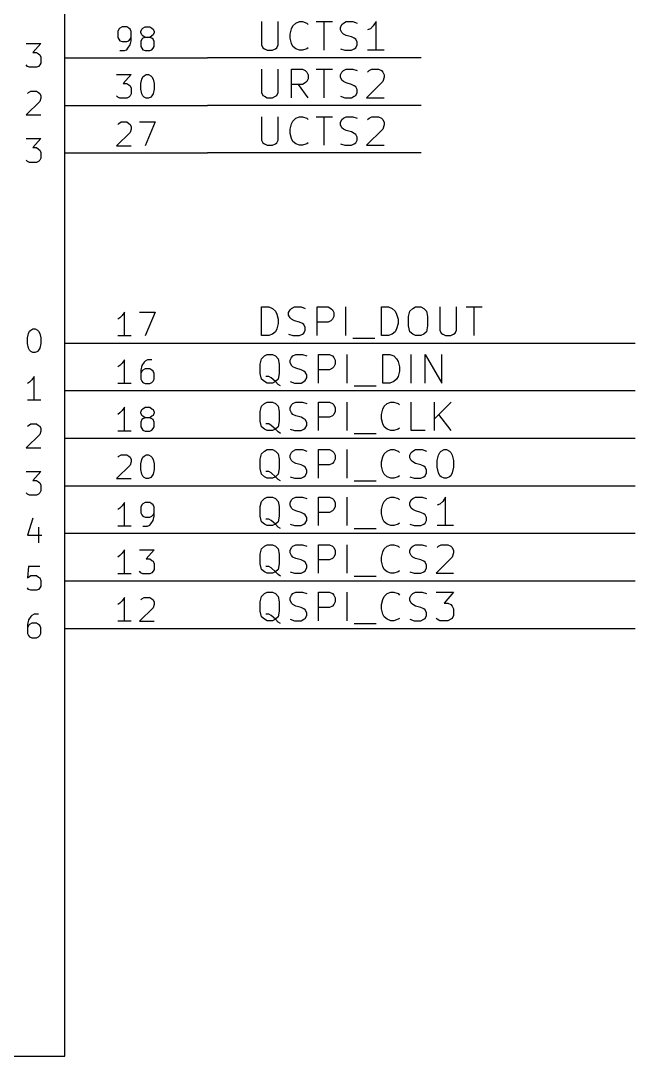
# Model space of a CAD drawing. Extents: x 4000 to 161350, y 4000 to 113000.
# Drawn here: x 97575 to 110500, y 45000 to 66780 of the extents above; entities that cross this region are included whole.
import ezdxf

# ---------------------------------------------------------------- set-up
doc = ezdxf.new("R2010")
doc.units = 0
for name, color, linetype in [('BLACK', 1, 'CONTINUOUS'), ('CYAN', 4, 'CONTINUOUS'), ('GREEN', 3, 'CONTINUOUS'), ('RED', 5, 'CONTINUOUS')]:
    doc.layers.add(name, color=color, linetype=linetype)

msp = doc.modelspace()

# ---------------------------------------------------------------- linework, layer by layer
at = {"layer": 'BLACK'}
for p, q in [((102640, 66760), (102640, 66270)), ((102990, 66270), (102990, 66760)), ((103270, 66610), (103300, 66670)), ((103300, 66670), (103360, 66730)), ((103360, 66730), (103440, 66760)), ((103440, 66760), (103500, 66760)), ((103500, 66760), (103590, 66730)), ((103590, 66730), (103620, 66700)), ((103790, 66760), (104130, 66760)), ((103960, 66160), (103960, 66760)), ((104300, 66640), (104330, 66700)), ((104330, 66700), (104360, 66730)), ((104360, 66730), (104420, 66760)), ((104420, 66760), (104560, 66760)), ((104560, 66760), (104650, 66730)), ((104990, 66670), (104930, 66610)), ((105050, 66760), (104990, 66670)), ((105050, 66160), (105050, 66760)), ((103240, 66500), (103270, 66610)), ((103240, 66410), (103240, 66500)), ((104300, 66590), (104300, 66640)), ((104330, 66530), (104300, 66590)), ((104360, 66500), (104330, 66530)), ((104420, 66470), (104360, 66500)), ((104530, 66440), (104420, 66470)), ((104590, 66410), (104530, 66440)), ((104930, 66610), (104870, 66590)), ((102640, 66270), (102670, 66210)), ((102960, 66210), (102990, 66270)), ((103270, 66300), (103240, 66410)), ((103300, 66240), (103270, 66300)), ((103360, 66190), (103300, 66240)), ((104620, 66390), (104590, 66410)), ((104650, 66330), (104620, 66390)), ((104620, 66210), (104650, 66270)), ((104650, 66270), (104650, 66330)), ((102670, 66210), (102700, 66190)), ((102700, 66190), (102760, 66160)), ((102760, 66160), (102870, 66160)), ((102870, 66160), (102930, 66190)), ((102930, 66190), (102960, 66210)), ((103440, 66160), (103360, 66190)), ((103500, 66160), (103440, 66160)), ((103590, 66190), (103500, 66160)), ((103620, 66210), (103590, 66190)), ((104300, 66190), (104390, 66160)), ((104390, 66160), (104530, 66160)), ((104530, 66160), (104590, 66190)), ((104590, 66190), (104620, 66210)), ((105220, 66160), (104870, 66160)), ((102640, 65760), (102640, 65270)), ((102990, 65270), (102990, 65760)), ((103270, 65160), (103270, 65760)), ((103270, 65760), (103500, 65760)), ((103500, 65760), (103560, 65730)), ((103560, 65730), (103590, 65700)), ((103590, 65700), (103620, 65640)), ((103620, 65560), (103590, 65500)), ((103620, 65640), (103620, 65560)), ((103790, 65760), (104130, 65760)), ((103960, 65160), (103960, 65760)), ((104300, 65640), (104330, 65700)), ((104300, 65590), (104300, 65640)), ((104330, 65530), (104300, 65590)), ((104330, 65700), (104360, 65730)), ((104360, 65730), (104420, 65760)), ((104420, 65760), (104560, 65760)), ((104560, 65760), (104650, 65730)), ((104870, 65700), (104900, 65730)), ((104900, 65730), (104960, 65760)), ((104960, 65760), (105100, 65760)), ((105100, 65760), (105160, 65730)), ((105160, 65730), (105190, 65700)), ((105190, 65700), (105220, 65640)), ((105220, 65590), (105190, 65500)), ((105220, 65640), (105220, 65590)), ((103500, 65440), (103270, 65440)), ((103620, 65160), (103420, 65440)), ((103560, 65470), (103500, 65440)), ((103590, 65500), (103560, 65470)), ((104360, 65500), (104330, 65530)), ((104420, 65470), (104360, 65500)), ((104530, 65440), (104420, 65470)), ((104590, 65410), (104530, 65440)), ((104620, 65390), (104590, 65410)), ((104650, 65330), (104620, 65390)), ((105190, 65500), (104850, 65160)), ((102640, 65270), (102670, 65210)), ((102670, 65210), (102700, 65190)), ((102700, 65190), (102760, 65160)), ((102760, 65160), (102870, 65160)), ((102870, 65160), (102930, 65190)), ((102930, 65190), (102960, 65210)), ((102960, 65210), (102990, 65270)), ((104300, 65190), (104390, 65160)), ((104390, 65160), (104530, 65160)), ((104530, 65160), (104590, 65190)), ((104590, 65190), (104620, 65210)), ((104620, 65210), (104650, 65270)), ((104650, 65270), (104650, 65330)), ((104850, 65160), (105220, 65160)), ((102640, 64760), (102640, 64270)), ((102990, 64270), (102990, 64760)), ((103300, 64670), (103360, 64730)), ((103360, 64730), (103440, 64760)), ((103440, 64760), (103500, 64760)), ((103500, 64760), (103590, 64730)), ((103590, 64730), (103620, 64700)), ((103790, 64760), (104130, 64760)), ((103960, 64160), (103960, 64760)), ((104300, 64640), (104330, 64700)), ((104330, 64700), (104360, 64730)), ((104360, 64730), (104420, 64760)), ((104420, 64760), (104560, 64760)), ((104560, 64760), (104650, 64730)), ((104870, 64700), (104900, 64730)), ((104900, 64730), (104960, 64760)), ((104960, 64760), (105100, 64760)), ((105100, 64760), (105160, 64730)), ((105160, 64730), (105190, 64700)), ((105190, 64700), (105220, 64640)), ((103240, 64500), (103270, 64610)), ((103240, 64410), (103240, 64500)), ((103270, 64610), (103300, 64670)), ((104300, 64590), (104300, 64640)), ((104330, 64530), (104300, 64590)), ((104360, 64500), (104330, 64530)), ((104420, 64470), (104360, 64500)), ((104530, 64440), (104420, 64470)), ((105190, 64500), (104850, 64160)), ((105220, 64590), (105190, 64500)), ((105220, 64640), (105220, 64590)), ((102640, 64270), (102670, 64210)), ((102960, 64210), (102990, 64270)), ((103270, 64300), (103240, 64410)), ((103300, 64240), (103270, 64300)), ((104590, 64410), (104530, 64440)), ((104620, 64390), (104590, 64410)), ((104650, 64330), (104620, 64390)), ((104620, 64210), (104650, 64270)), ((104650, 64270), (104650, 64330)), ((102670, 64210), (102700, 64190)), ((102700, 64190), (102760, 64160)), ((102760, 64160), (102870, 64160)), ((102870, 64160), (102930, 64190)), ((102930, 64190), (102960, 64210)), ((103360, 64190), (103300, 64240)), ((103440, 64160), (103360, 64190)), ((103500, 64160), (103440, 64160)), ((103590, 64190), (103500, 64160)), ((103620, 64210), (103590, 64190)), ((104300, 64190), (104390, 64160)), ((104390, 64160), (104530, 64160)), ((104530, 64160), (104590, 64190)), ((104590, 64190), (104620, 64210)), ((104850, 64160), (105220, 64160)), ((102640, 60160), (102640, 60760)), ((102640, 60760), (102790, 60760)), ((102790, 60760), (102870, 60730)), ((102870, 60730), (102930, 60670)), ((102930, 60670), (102960, 60610)), ((102960, 60610), (102990, 60500)), ((103210, 60640), (103240, 60700)), ((103210, 60590), (103210, 60640)), ((103240, 60530), (103210, 60590)), ((103240, 60700), (103270, 60730)), ((103270, 60730), (103330, 60760)), ((103330, 60760), (103470, 60760)), ((103470, 60760), (103560, 60730)), ((103810, 60160), (103810, 60760)), ((103810, 60760), (104040, 60760)), ((104040, 60760), (104100, 60730)), ((104100, 60730), (104130, 60700)), ((104130, 60700), (104160, 60640)), ((104160, 60560), (104130, 60500)), ((104160, 60640), (104160, 60560)), ((104410, 60160), (104410, 60760)), ((105160, 60160), (105160, 60760)), ((105160, 60760), (105310, 60760)), ((105310, 60760), (105390, 60730)), ((105390, 60730), (105450, 60670)), ((105450, 60670), (105480, 60610)), ((105480, 60610), (105510, 60500)), ((105730, 60560), (105760, 60670)), ((105730, 60360), (105730, 60560)), ((105760, 60670), (105820, 60730)), ((105820, 60730), (105880, 60760)), ((105880, 60760), (105990, 60760)), ((105990, 60760), (106050, 60730)), ((106050, 60730), (106110, 60670)), ((106110, 60670), (106130, 60560)), ((106130, 60560), (106130, 60360)), ((106390, 60760), (106390, 60270)), ((106740, 60270), (106740, 60760)), ((106940, 60760), (107280, 60760)), ((107110, 60160), (107110, 60760)), ((102990, 60410), (102960, 60300)), ((102990, 60500), (102990, 60410)), ((103270, 60500), (103240, 60530)), ((103330, 60470), (103270, 60500)), ((103440, 60440), (103330, 60470)), ((103500, 60410), (103440, 60440)), ((103530, 60390), (103500, 60410)), ((103560, 60330), (103530, 60390)), ((104040, 60440), (103810, 60440)), ((104100, 60470), (104040, 60440)), ((104130, 60500), (104100, 60470)), ((105510, 60410), (105480, 60300)), ((105510, 60500), (105510, 60410)), ((105760, 60240), (105730, 60360)), ((106130, 60360), (106110, 60240)), ((102790, 60160), (102640, 60160)), ((102870, 60190), (102790, 60160)), ((102930, 60240), (102870, 60190)), ((102960, 60300), (102930, 60240)), ((103210, 60190), (103300, 60160)), ((103300, 60160), (103440, 60160)), ((103440, 60160), (103500, 60190)), ((103500, 60190), (103530, 60210)), ((103530, 60210), (103560, 60270)), ((103560, 60270), (103560, 60330)), ((105310, 60160), (105160, 60160)), ((105390, 60190), (105310, 60160)), ((105450, 60240), (105390, 60190)), ((105480, 60300), (105450, 60240)), ((105820, 60190), (105760, 60240)), ((105880, 60160), (105820, 60190)), ((105990, 60160), (105880, 60160)), ((106050, 60190), (105990, 60160)), ((106110, 60240), (106050, 60190)), ((106390, 60270), (106420, 60210)), ((106420, 60210), (106450, 60190)), ((106450, 60190), (106510, 60160)), ((106510, 60160), (106620, 60160)), ((106620, 60160), (106680, 60190)), ((106680, 60190), (106710, 60210)), ((106710, 60210), (106740, 60270)), ((104560, 60100), (105020, 60100)), ((102640, 59670), (102700, 59730)), ((102700, 59730), (102760, 59760)), ((102760, 59760), (102870, 59760)), ((102870, 59760), (102930, 59730)), ((102930, 59730), (102990, 59670)), ((103240, 59640), (103270, 59700)), ((103270, 59700), (103300, 59730)), ((103300, 59730), (103360, 59760)), ((103360, 59760), (103500, 59760)), ((103500, 59760), (103590, 59730)), ((103840, 59160), (103840, 59760)), ((103840, 59760), (104070, 59760)), ((104070, 59760), (104130, 59730)), ((104130, 59730), (104160, 59700)), ((104160, 59700), (104190, 59640)), ((104440, 59160), (104440, 59760)), ((105190, 59160), (105190, 59760)), ((105190, 59760), (105340, 59760)), ((105340, 59760), (105420, 59730)), ((105420, 59730), (105480, 59670)), ((105790, 59160), (105790, 59760)), ((106080, 59160), (106080, 59760)), ((106080, 59760), (106430, 59160)), ((106430, 59160), (106430, 59760)), ((102610, 59560), (102640, 59670)), ((102610, 59360), (102610, 59560)), ((102990, 59670), (103010, 59560)), ((103010, 59560), (103010, 59360)), ((103240, 59590), (103240, 59640)), ((103270, 59530), (103240, 59590)), ((103300, 59500), (103270, 59530)), ((103360, 59470), (103300, 59500)), ((103470, 59440), (103360, 59470)), ((104130, 59470), (104070, 59440)), ((104160, 59500), (104130, 59470)), ((104190, 59560), (104160, 59500)), ((104190, 59640), (104190, 59560)), ((105480, 59670), (105510, 59610)), ((105510, 59610), (105540, 59500)), ((105540, 59500), (105540, 59410)), ((102640, 59240), (102610, 59360)), ((102790, 59300), (102730, 59300)), ((102840, 59270), (102790, 59300)), ((102930, 59190), (102840, 59270)), ((103010, 59360), (102990, 59240)), ((103530, 59410), (103470, 59440)), ((103560, 59390), (103530, 59410)), ((103590, 59330), (103560, 59390)), ((103560, 59210), (103590, 59270)), ((103590, 59270), (103590, 59330)), ((104070, 59440), (103840, 59440)), ((105510, 59300), (105480, 59240)), ((105540, 59410), (105510, 59300)), ((102700, 59190), (102640, 59240)), ((102760, 59160), (102700, 59190)), ((102870, 59160), (102760, 59160)), ((102930, 59190), (102870, 59160)), ((102990, 59240), (102930, 59190)), ((102990, 59130), (102930, 59190)), ((103040, 59100), (102990, 59130)), ((103240, 59190), (103330, 59160)), ((103330, 59160), (103470, 59160)), ((103470, 59160), (103530, 59190)), ((103530, 59190), (103560, 59210)), ((104590, 59100), (105050, 59100)), ((105340, 59160), (105190, 59160)), ((105420, 59190), (105340, 59160)), ((105480, 59240), (105420, 59190)), ((102610, 58560), (102640, 58670)), ((102640, 58670), (102700, 58730)), ((102700, 58730), (102760, 58760)), ((102760, 58760), (102870, 58760)), ((102870, 58760), (102930, 58730)), ((102930, 58730), (102990, 58670)), ((102990, 58670), (103010, 58560)), ((103240, 58640), (103270, 58700)), ((103240, 58590), (103240, 58640)), ((103270, 58530), (103240, 58590)), ((103270, 58700), (103300, 58730)), ((103300, 58730), (103360, 58760)), ((103360, 58760), (103500, 58760)), ((103500, 58760), (103590, 58730)), ((103840, 58160), (103840, 58760)), ((103840, 58760), (104070, 58760)), ((104070, 58760), (104130, 58730)), ((104130, 58730), (104160, 58700)), ((104160, 58700), (104190, 58640)), ((104190, 58640), (104190, 58560)), ((104440, 58160), (104440, 58760)), ((105160, 58500), (105190, 58610)), ((105190, 58610), (105220, 58670)), ((105220, 58670), (105280, 58730)), ((105280, 58730), (105360, 58760)), ((105360, 58760), (105420, 58760)), ((105420, 58760), (105510, 58730)), ((105510, 58730), (105540, 58700)), ((105790, 58160), (105790, 58760)), ((106280, 58160), (106280, 58760)), ((106630, 58760), (106280, 58410)), ((102610, 58360), (102610, 58560)), ((103010, 58560), (103010, 58360)), ((103300, 58500), (103270, 58530)), ((103360, 58470), (103300, 58500)), ((103470, 58440), (103360, 58470)), ((103530, 58410), (103470, 58440)), ((103560, 58390), (103530, 58410)), ((103590, 58330), (103560, 58390)), ((104070, 58440), (103840, 58440)), ((104130, 58470), (104070, 58440)), ((104160, 58500), (104130, 58470)), ((104190, 58560), (104160, 58500)), ((105160, 58410), (105160, 58500)), ((105190, 58300), (105160, 58410)), ((106630, 58160), (106370, 58500)), ((102640, 58240), (102610, 58360)), ((102700, 58190), (102640, 58240)), ((102760, 58160), (102700, 58190)), ((102790, 58300), (102730, 58300)), ((102870, 58160), (102760, 58160)), ((102840, 58270), (102790, 58300)), ((102930, 58190), (102840, 58270)), ((102930, 58190), (102870, 58160)), ((102990, 58240), (102930, 58190)), ((102990, 58130), (102930, 58190)), ((103010, 58360), (102990, 58240)), ((103240, 58190), (103330, 58160)), ((103330, 58160), (103470, 58160)), ((103470, 58160), (103530, 58190)), ((103530, 58190), (103560, 58210)), ((103560, 58210), (103590, 58270)), ((103590, 58270), (103590, 58330)), ((105220, 58240), (105190, 58300)), ((105280, 58190), (105220, 58240)), ((105360, 58160), (105280, 58190)), ((105420, 58160), (105360, 58160)), ((105510, 58190), (105420, 58160)), ((105540, 58210), (105510, 58190)), ((106080, 58160), (105790, 58160)), ((103040, 58100), (102990, 58130)), ((104590, 58100), (105050, 58100)), ((102640, 57670), (102700, 57730)), ((102700, 57730), (102760, 57760)), ((102760, 57760), (102870, 57760)), ((102870, 57760), (102930, 57730)), ((102930, 57730), (102990, 57670)), ((103270, 57700), (103300, 57730)), ((103300, 57730), (103360, 57760)), ((103360, 57760), (103500, 57760)), ((103500, 57760), (103590, 57730)), ((103840, 57160), (103840, 57760)), ((103840, 57760), (104070, 57760)), ((104070, 57760), (104130, 57730)), ((104130, 57730), (104160, 57700)), ((104440, 57160), (104440, 57760)), ((105220, 57670), (105280, 57730)), ((105280, 57730), (105360, 57760)), ((105360, 57760), (105420, 57760)), ((105420, 57760), (105510, 57730)), ((105510, 57730), (105540, 57700)), ((105790, 57700), (105820, 57730)), ((105820, 57730), (105880, 57760)), ((105880, 57760), (106020, 57760)), ((106020, 57760), (106110, 57730)), ((106390, 57700), (106420, 57730)), ((106420, 57730), (106480, 57760)), ((106480, 57760), (106530, 57760)), ((106530, 57760), (106590, 57730)), ((106590, 57730), (106620, 57700)), ((102610, 57560), (102640, 57670)), ((102610, 57360), (102610, 57560)), ((102990, 57670), (103010, 57560)), ((103010, 57560), (103010, 57360)), ((103240, 57640), (103270, 57700)), ((103240, 57590), (103240, 57640)), ((103270, 57530), (103240, 57590)), ((103300, 57500), (103270, 57530)), ((103360, 57470), (103300, 57500)), ((104160, 57500), (104130, 57470)), ((104160, 57700), (104190, 57640)), ((104190, 57560), (104160, 57500)), ((104190, 57640), (104190, 57560)), ((105160, 57500), (105190, 57610)), ((105160, 57410), (105160, 57500)), ((105190, 57610), (105220, 57670)), ((105760, 57640), (105790, 57700)), ((105760, 57590), (105760, 57640)), ((105790, 57530), (105760, 57590)), ((105820, 57500), (105790, 57530)), ((105880, 57470), (105820, 57500)), ((106330, 57530), (106360, 57640)), ((106330, 57390), (106330, 57530)), ((106360, 57640), (106390, 57700)), ((106620, 57700), (106650, 57640)), ((106650, 57640), (106680, 57530)), ((106680, 57530), (106680, 57390)), ((102640, 57240), (102610, 57360)), ((102790, 57300), (102730, 57300)), ((102840, 57270), (102790, 57300)), ((103010, 57360), (102990, 57240)), ((103470, 57440), (103360, 57470)), ((103530, 57410), (103470, 57440)), ((103560, 57390), (103530, 57410)), ((103590, 57330), (103560, 57390)), ((103590, 57270), (103590, 57330)), ((104070, 57440), (103840, 57440)), ((104130, 57470), (104070, 57440)), ((105190, 57300), (105160, 57410)), ((105220, 57240), (105190, 57300)), ((105990, 57440), (105880, 57470)), ((106050, 57410), (105990, 57440)), ((106080, 57390), (106050, 57410)), ((106110, 57330), (106080, 57390)), ((106110, 57270), (106110, 57330)), ((106360, 57270), (106330, 57390)), ((106680, 57390), (106650, 57270)), ((102700, 57190), (102640, 57240)), ((102760, 57160), (102700, 57190)), ((102870, 57160), (102760, 57160)), ((102930, 57190), (102840, 57270)), ((102930, 57190), (102870, 57160)), ((102990, 57240), (102930, 57190)), ((102990, 57130), (102930, 57190)), ((103040, 57100), (102990, 57130)), ((103240, 57190), (103330, 57160)), ((103330, 57160), (103470, 57160)), ((103470, 57160), (103530, 57190)), ((103530, 57190), (103560, 57210)), ((103560, 57210), (103590, 57270)), ((104590, 57100), (105050, 57100)), ((105280, 57190), (105220, 57240)), ((105360, 57160), (105280, 57190)), ((105420, 57160), (105360, 57160)), ((105510, 57190), (105420, 57160)), ((105540, 57210), (105510, 57190)), ((105760, 57190), (105850, 57160)), ((105850, 57160), (105990, 57160)), ((105990, 57160), (106050, 57190)), ((106050, 57190), (106080, 57210)), ((106080, 57210), (106110, 57270)), ((106390, 57210), (106360, 57270)), ((106420, 57190), (106390, 57210)), ((106480, 57160), (106420, 57190)), ((106530, 57160), (106480, 57160)), ((106590, 57190), (106530, 57160)), ((106620, 57210), (106590, 57190)), ((106650, 57270), (106620, 57210)), ((102610, 56560), (102640, 56670)), ((102640, 56670), (102700, 56730)), ((102700, 56730), (102760, 56760)), ((102760, 56760), (102870, 56760)), ((102870, 56760), (102930, 56730)), ((102930, 56730), (102990, 56670)), ((102990, 56670), (103010, 56560)), ((103240, 56640), (103270, 56700)), ((103240, 56590), (103240, 56640)), ((103270, 56700), (103300, 56730)), ((103300, 56730), (103360, 56760)), ((103360, 56760), (103500, 56760)), ((103500, 56760), (103590, 56730)), ((103840, 56160), (103840, 56760)), ((103840, 56760), (104070, 56760)), ((104070, 56760), (104130, 56730)), ((104130, 56730), (104160, 56700)), ((104160, 56700), (104190, 56640)), ((104190, 56640), (104190, 56560)), ((104440, 56160), (104440, 56760)), ((105190, 56610), (105220, 56670)), ((105220, 56670), (105280, 56730)), ((105280, 56730), (105360, 56760)), ((105360, 56760), (105420, 56760)), ((105420, 56760), (105510, 56730)), ((105510, 56730), (105540, 56700)), ((105760, 56640), (105790, 56700)), ((105760, 56590), (105760, 56640)), ((105790, 56700), (105820, 56730)), ((105820, 56730), (105880, 56760)), ((105880, 56760), (106020, 56760)), ((106020, 56760), (106110, 56730)), ((106450, 56670), (106390, 56610)), ((106510, 56760), (106450, 56670)), ((106510, 56160), (106510, 56760)), ((102610, 56360), (102610, 56560)), ((103010, 56560), (103010, 56360)), ((103270, 56530), (103240, 56590)), ((103300, 56500), (103270, 56530)), ((103360, 56470), (103300, 56500)), ((103470, 56440), (103360, 56470)), ((103530, 56410), (103470, 56440)), ((104070, 56440), (103840, 56440)), ((104130, 56470), (104070, 56440)), ((104160, 56500), (104130, 56470)), ((104190, 56560), (104160, 56500)), ((105160, 56500), (105190, 56610)), ((105160, 56410), (105160, 56500)), ((105790, 56530), (105760, 56590)), ((105820, 56500), (105790, 56530)), ((105880, 56470), (105820, 56500)), ((105990, 56440), (105880, 56470)), ((106050, 56410), (105990, 56440)), ((106390, 56610), (106330, 56590)), ((102640, 56240), (102610, 56360)), ((102700, 56190), (102640, 56240)), ((102790, 56300), (102730, 56300)), ((102840, 56270), (102790, 56300)), ((102930, 56190), (102840, 56270)), ((102990, 56240), (102930, 56190)), ((103010, 56360), (102990, 56240)), ((103560, 56390), (103530, 56410)), ((103530, 56190), (103560, 56210)), ((103590, 56330), (103560, 56390)), ((103560, 56210), (103590, 56270)), ((103590, 56270), (103590, 56330)), ((105190, 56300), (105160, 56410)), ((105220, 56240), (105190, 56300)), ((105280, 56190), (105220, 56240)), ((105540, 56210), (105510, 56190)), ((106080, 56390), (106050, 56410)), ((106050, 56190), (106080, 56210)), ((106110, 56330), (106080, 56390)), ((106080, 56210), (106110, 56270)), ((106110, 56270), (106110, 56330)), ((102760, 56160), (102700, 56190)), ((102870, 56160), (102760, 56160)), ((102930, 56190), (102870, 56160)), ((102990, 56130), (102930, 56190)), ((103040, 56100), (102990, 56130)), ((103240, 56190), (103330, 56160)), ((103330, 56160), (103470, 56160)), ((103470, 56160), (103530, 56190)), ((104590, 56100), (105050, 56100)), ((105360, 56160), (105280, 56190)), ((105420, 56160), (105360, 56160)), ((105510, 56190), (105420, 56160)), ((105760, 56190), (105850, 56160)), ((105850, 56160), (105990, 56160)), ((105990, 56160), (106050, 56190)), ((106680, 56160), (106330, 56160)), ((102700, 55730), (102760, 55760)), ((102760, 55760), (102870, 55760)), ((102870, 55760), (102930, 55730)), ((103300, 55730), (103360, 55760)), ((103360, 55760), (103500, 55760)), ((103500, 55760), (103590, 55730)), ((103840, 55160), (103840, 55760)), ((103840, 55760), (104070, 55760)), ((104070, 55760), (104130, 55730)), ((104440, 55160), (104440, 55760)), ((105280, 55730), (105360, 55760)), ((105360, 55760), (105420, 55760)), ((105420, 55760), (105510, 55730)), ((105820, 55730), (105880, 55760)), ((105880, 55760), (106020, 55760)), ((106020, 55760), (106110, 55730)), ((106360, 55730), (106420, 55760)), ((106420, 55760), (106560, 55760)), ((106560, 55760), (106620, 55730)), ((102610, 55560), (102640, 55670)), ((102610, 55360), (102610, 55560)), ((102640, 55670), (102700, 55730)), ((102930, 55730), (102990, 55670)), ((102990, 55670), (103010, 55560)), ((103010, 55560), (103010, 55360)), ((103240, 55640), (103270, 55700)), ((103240, 55590), (103240, 55640)), ((103270, 55530), (103240, 55590)), ((103270, 55700), (103300, 55730)), ((104130, 55730), (104160, 55700)), ((104160, 55700), (104190, 55640)), ((104190, 55560), (104160, 55500)), ((104190, 55640), (104190, 55560)), ((105160, 55500), (105190, 55610)), ((105190, 55610), (105220, 55670)), ((105220, 55670), (105280, 55730)), ((105510, 55730), (105540, 55700)), ((105760, 55640), (105790, 55700)), ((105760, 55590), (105760, 55640)), ((105790, 55530), (105760, 55590)), ((105790, 55700), (105820, 55730)), ((106330, 55700), (106360, 55730)), ((106620, 55730), (106650, 55700)), ((106650, 55700), (106680, 55640)), ((106680, 55590), (106650, 55500)), ((106680, 55640), (106680, 55590)), ((102640, 55240), (102610, 55360)), ((103010, 55360), (102990, 55240)), ((103300, 55500), (103270, 55530)), ((103360, 55470), (103300, 55500)), ((103470, 55440), (103360, 55470)), ((103530, 55410), (103470, 55440)), ((103560, 55390), (103530, 55410)), ((103590, 55330), (103560, 55390)), ((103590, 55270), (103590, 55330)), ((104070, 55440), (103840, 55440)), ((104130, 55470), (104070, 55440)), ((104160, 55500), (104130, 55470)), ((105160, 55410), (105160, 55500)), ((105190, 55300), (105160, 55410)), ((105820, 55500), (105790, 55530)), ((105880, 55470), (105820, 55500)), ((105990, 55440), (105880, 55470)), ((106050, 55410), (105990, 55440)), ((106080, 55390), (106050, 55410)), ((106110, 55330), (106080, 55390)), ((106110, 55270), (106110, 55330)), ((106650, 55500), (106310, 55160)), ((102700, 55190), (102640, 55240)), ((102760, 55160), (102700, 55190)), ((102790, 55300), (102730, 55300)), ((102870, 55160), (102760, 55160)), ((102840, 55270), (102790, 55300)), ((102930, 55190), (102840, 55270)), ((102930, 55190), (102870, 55160)), ((102990, 55240), (102930, 55190)), ((102990, 55130), (102930, 55190)), ((103040, 55100), (102990, 55130)), ((103240, 55190), (103330, 55160)), ((103330, 55160), (103470, 55160)), ((103470, 55160), (103530, 55190)), ((103530, 55190), (103560, 55210)), ((103560, 55210), (103590, 55270)), ((105220, 55240), (105190, 55300)), ((105280, 55190), (105220, 55240)), ((105360, 55160), (105280, 55190)), ((105420, 55160), (105360, 55160)), ((105510, 55190), (105420, 55160)), ((105540, 55210), (105510, 55190)), ((105760, 55190), (105850, 55160)), ((105850, 55160), (105990, 55160)), ((105990, 55160), (106050, 55190)), ((106050, 55190), (106080, 55210)), ((106080, 55210), (106110, 55270)), ((106310, 55160), (106680, 55160)), ((104590, 55100), (105050, 55100)), ((102610, 54560), (102640, 54670)), ((102640, 54670), (102700, 54730)), ((102700, 54730), (102760, 54760)), ((102760, 54760), (102870, 54760)), ((102870, 54760), (102930, 54730)), ((102930, 54730), (102990, 54670)), ((102990, 54670), (103010, 54560)), ((103240, 54640), (103270, 54700)), ((103270, 54700), (103300, 54730)), ((103300, 54730), (103360, 54760)), ((103360, 54760), (103500, 54760)), ((103500, 54760), (103590, 54730)), ((103840, 54160), (103840, 54760)), ((103840, 54760), (104070, 54760)), ((104070, 54760), (104130, 54730)), ((104130, 54730), (104160, 54700)), ((104160, 54700), (104190, 54640)), ((104440, 54160), (104440, 54760)), ((105190, 54610), (105220, 54670)), ((105220, 54670), (105280, 54730)), ((105280, 54730), (105360, 54760)), ((105360, 54760), (105420, 54760)), ((105420, 54760), (105510, 54730)), ((105510, 54730), (105540, 54700)), ((105760, 54640), (105790, 54700)), ((105790, 54700), (105820, 54730)), ((105820, 54730), (105880, 54760)), ((105880, 54760), (106020, 54760)), ((106020, 54760), (106110, 54730)), ((106310, 54760), (106680, 54760)), ((106680, 54760), (106480, 54530)), ((102610, 54360), (102610, 54560)), ((103010, 54560), (103010, 54360)), ((103240, 54590), (103240, 54640)), ((103270, 54530), (103240, 54590)), ((103300, 54500), (103270, 54530)), ((103360, 54470), (103300, 54500)), ((103470, 54440), (103360, 54470)), ((104130, 54470), (104070, 54440)), ((104160, 54500), (104130, 54470)), ((104190, 54560), (104160, 54500)), ((104190, 54640), (104190, 54560)), ((105160, 54500), (105190, 54610)), ((105160, 54410), (105160, 54500)), ((105760, 54590), (105760, 54640)), ((105790, 54530), (105760, 54590)), ((105820, 54500), (105790, 54530)), ((105880, 54470), (105820, 54500)), ((105990, 54440), (105880, 54470)), ((106480, 54530), (106560, 54530)), ((106560, 54530), (106620, 54500)), ((106620, 54500), (106650, 54470)), ((106650, 54470), (106680, 54410)), ((102640, 54240), (102610, 54360)), ((102700, 54190), (102640, 54240)), ((102790, 54300), (102730, 54300)), ((102840, 54270), (102790, 54300)), ((102930, 54190), (102840, 54270)), ((102990, 54240), (102930, 54190)), ((103010, 54360), (102990, 54240)), ((103530, 54410), (103470, 54440)), ((103560, 54390), (103530, 54410)), ((103590, 54330), (103560, 54390)), ((103560, 54210), (103590, 54270)), ((103590, 54270), (103590, 54330)), ((104070, 54440), (103840, 54440)), ((105190, 54300), (105160, 54410)), ((105220, 54240), (105190, 54300)), ((105280, 54190), (105220, 54240)), ((106050, 54410), (105990, 54440)), ((106080, 54390), (106050, 54410)), ((106110, 54330), (106080, 54390)), ((106080, 54210), (106110, 54270)), ((106110, 54270), (106110, 54330)), ((106680, 54270), (106650, 54210)), ((106680, 54410), (106680, 54270)), ((102760, 54160), (102700, 54190)), ((102870, 54160), (102760, 54160)), ((102930, 54190), (102870, 54160)), ((102990, 54130), (102930, 54190)), ((103040, 54100), (102990, 54130)), ((103240, 54190), (103330, 54160)), ((103330, 54160), (103470, 54160)), ((103470, 54160), (103530, 54190)), ((103530, 54190), (103560, 54210)), ((104590, 54100), (105050, 54100)), ((105360, 54160), (105280, 54190)), ((105420, 54160), (105360, 54160)), ((105510, 54190), (105420, 54160)), ((105540, 54210), (105510, 54190)), ((105760, 54190), (105850, 54160)), ((105850, 54160), (105990, 54160)), ((105990, 54160), (106050, 54190)), ((106050, 54190), (106080, 54210)), ((106330, 54190), (106310, 54210)), ((106390, 54160), (106330, 54190)), ((106560, 54160), (106390, 54160)), ((106620, 54190), (106560, 54160)), ((106650, 54210), (106620, 54190))]:
    msp.add_line(p, q, dxfattribs=at)
at = {"layer": 'CYAN'}
for p, q in [((97690, 66300), (98000, 66300)), ((98000, 66300), (97830, 66110)), ((97830, 66110), (97910, 66110)), ((97910, 66110), (97950, 66080)), ((97950, 66080), (97980, 66060)), ((97980, 66060), (98000, 66010)), ((98000, 66010), (98000, 65890)), ((97720, 65820), (97690, 65850)), ((97760, 65800), (97720, 65820)), ((97910, 65800), (97760, 65800)), ((97950, 65820), (97910, 65800)), ((97980, 65850), (97950, 65820)), ((98000, 65890), (97980, 65850)), ((97720, 65250), (97740, 65270)), ((97740, 65270), (97790, 65300)), ((97790, 65300), (97910, 65300)), ((97910, 65300), (97950, 65270)), ((97950, 65270), (97980, 65250)), ((97980, 65250), (98000, 65200)), ((98000, 65150), (97980, 65080)), ((98000, 65200), (98000, 65150)), ((97980, 65080), (97690, 64800)), ((97690, 64800), (98000, 64800)), ((97690, 64300), (98000, 64300)), ((98000, 64300), (97830, 64110)), ((97830, 64110), (97910, 64110)), ((97910, 64110), (97950, 64080)), ((97950, 64080), (97980, 64060)), ((97980, 64060), (98000, 64010)), ((97720, 63820), (97690, 63850)), ((97760, 63800), (97720, 63820)), ((97950, 63820), (97910, 63800)), ((97980, 63850), (97950, 63820)), ((98000, 63890), (97980, 63850)), ((98000, 64010), (98000, 63890)), ((97910, 63800), (97760, 63800)), ((97720, 60110), (97740, 60200)), ((97740, 60200), (97760, 60250)), ((97760, 60250), (97790, 60270)), ((97790, 60270), (97830, 60300)), ((97830, 60300), (97880, 60300)), ((97880, 60300), (97930, 60270)), ((97930, 60270), (97950, 60250)), ((97950, 60250), (97980, 60200)), ((97980, 60200), (98000, 60110)), ((97720, 59990), (97720, 60110)), ((97740, 59890), (97720, 59990)), ((98000, 59990), (97980, 59890)), ((98000, 60110), (98000, 59990)), ((97760, 59850), (97740, 59890)), ((97790, 59820), (97760, 59850)), ((97830, 59800), (97790, 59820)), ((97880, 59800), (97830, 59800)), ((97930, 59820), (97880, 59800)), ((97950, 59850), (97930, 59820)), ((97980, 59890), (97950, 59850)), ((97860, 59300), (97810, 59230)), ((97860, 58800), (97860, 59300)), ((97760, 59180), (97720, 59150)), ((97810, 59230), (97760, 59180)), ((98000, 58800), (97720, 58800)), ((97720, 58250), (97740, 58270)), ((97740, 58270), (97790, 58300)), ((97790, 58300), (97910, 58300)), ((97910, 58300), (97950, 58270)), ((97950, 58270), (97980, 58250)), ((97980, 58250), (98000, 58200)), ((98000, 58200), (98000, 58150)), ((97980, 58080), (97690, 57800)), ((98000, 58150), (97980, 58080)), ((97690, 57800), (98000, 57800)), ((97690, 57300), (98000, 57300)), ((98000, 57300), (97830, 57110)), ((97830, 57110), (97910, 57110)), ((97910, 57110), (97950, 57080)), ((97950, 57080), (97980, 57060)), ((97720, 56820), (97690, 56850)), ((97980, 56850), (97950, 56820)), ((97980, 57060), (98000, 57010)), ((98000, 56890), (97980, 56850)), ((98000, 57010), (98000, 56890)), ((97760, 56800), (97720, 56820)), ((97910, 56800), (97760, 56800)), ((97950, 56820), (97910, 56800)), ((97830, 56320), (97720, 55960)), ((97950, 56130), (97950, 55800)), ((97720, 55960), (98020, 55960)), ((97740, 55300), (97720, 55060)), ((97980, 55300), (97740, 55300)), ((97740, 55080), (97790, 55110)), ((97790, 55110), (97910, 55110)), ((97910, 55110), (97950, 55080)), ((97720, 55060), (97740, 55080)), ((97950, 55080), (97980, 55060)), ((97980, 55060), (98000, 55010)), ((98000, 54890), (97980, 54850)), ((98000, 55010), (98000, 54890)), ((97740, 54820), (97720, 54850)), ((97790, 54800), (97740, 54820)), ((97910, 54800), (97790, 54800)), ((97950, 54820), (97910, 54800)), ((97980, 54850), (97950, 54820)), ((97790, 54250), (97740, 54180)), ((97810, 54270), (97790, 54250)), ((97860, 54300), (97810, 54270)), ((97950, 54300), (97860, 54300)), ((97740, 54180), (97720, 54080)), ((97720, 54080), (97720, 53890)), ((97740, 54060), (97720, 54010)), ((97760, 54080), (97740, 54060)), ((97810, 54110), (97760, 54080)), ((97910, 54110), (97810, 54110)), ((97950, 54080), (97910, 54110)), ((97980, 54060), (97950, 54080)), ((98000, 54010), (97980, 54060)), ((97720, 53890), (97740, 53850)), ((97740, 53850), (97760, 53820)), ((97760, 53820), (97810, 53800)), ((97810, 53800), (97910, 53800)), ((97910, 53800), (97950, 53820)), ((97950, 53820), (97980, 53850)), ((97980, 53850), (98000, 53890)), ((98000, 53890), (98000, 54010))]:
    msp.add_line(p, q, dxfattribs=at)
at = {"layer": 'GREEN'}
for p, q in [((106000, 66000), (101500, 66000)), ((106000, 65000), (101500, 65000)), ((106000, 64000), (101500, 64000)), ((101500, 60000), (110500, 60000)), ((101500, 59000), (110500, 59000)), ((101500, 58000), (110500, 58000)), ((101500, 57000), (110500, 57000)), ((101500, 56000), (110500, 56000)), ((101500, 55000), (110500, 55000)), ((101500, 54000), (110500, 54000))]:
    msp.add_line(p, q, dxfattribs=at)
at = {"layer": 'RED'}
for p, q in [((98500, 45000), (98500, 97000)), ((99710, 66650), (99660, 66620)), ((99810, 66650), (99710, 66650)), ((99850, 66620), (99810, 66650)), ((100140, 66620), (100190, 66650)), ((100190, 66650), (100290, 66650)), ((100290, 66650), (100330, 66620)), ((99640, 66600), (99620, 66550)), ((99620, 66550), (99620, 66430)), ((99620, 66430), (99640, 66390)), ((99660, 66620), (99640, 66600)), ((99880, 66600), (99850, 66620)), ((99900, 66550), (99880, 66600)), ((99880, 66390), (99900, 66430)), ((99900, 66360), (99900, 66550)), ((100100, 66550), (100120, 66600)), ((100100, 66530), (100100, 66550)), ((100120, 66480), (100100, 66530)), ((100120, 66600), (100140, 66620)), ((100140, 66460), (100120, 66480)), ((100190, 66430), (100140, 66460)), ((100190, 66430), (100140, 66410)), ((100290, 66430), (100190, 66430)), ((100330, 66460), (100290, 66430)), ((100330, 66410), (100290, 66430)), ((100330, 66620), (100360, 66600)), ((100360, 66480), (100330, 66460)), ((100360, 66600), (100380, 66550)), ((100380, 66530), (100360, 66480)), ((100380, 66550), (100380, 66530)), ((99640, 66390), (99660, 66360)), ((99660, 66360), (99710, 66340)), ((99710, 66340), (99810, 66340)), ((99810, 66340), (99850, 66360)), ((99830, 66200), (99880, 66270)), ((99850, 66360), (99880, 66390)), ((99880, 66270), (99900, 66360)), ((100120, 66390), (100100, 66340)), ((100100, 66340), (100100, 66240)), ((100100, 66240), (100120, 66200)), ((100140, 66410), (100120, 66390)), ((100360, 66390), (100330, 66410)), ((100380, 66340), (100360, 66390)), ((100360, 66200), (100380, 66240)), ((100380, 66240), (100380, 66340)), ((98500, 66000), (101500, 66000)), ((99660, 66150), (99760, 66150)), ((99760, 66150), (99810, 66170)), ((99810, 66170), (99830, 66200)), ((100120, 66200), (100140, 66170)), ((100140, 66170), (100190, 66150)), ((100190, 66150), (100290, 66150)), ((100290, 66150), (100330, 66170)), ((100330, 66170), (100360, 66200)), ((99590, 65650), (99900, 65650)), ((99900, 65650), (99730, 65460)), ((100120, 65550), (100140, 65600)), ((100140, 65600), (100170, 65620)), ((100170, 65620), (100210, 65650)), ((100210, 65650), (100260, 65650)), ((100260, 65650), (100310, 65620)), ((100310, 65620), (100330, 65600)), ((100330, 65600), (100360, 65550)), ((99730, 65460), (99810, 65460)), ((99810, 65460), (99850, 65430)), ((99850, 65430), (99880, 65410)), ((99880, 65410), (99900, 65360)), ((99900, 65360), (99900, 65240)), ((100100, 65460), (100120, 65550)), ((100100, 65340), (100100, 65460)), ((100120, 65240), (100100, 65340)), ((100360, 65550), (100380, 65460)), ((100380, 65340), (100360, 65240)), ((100380, 65460), (100380, 65340)), ((99620, 65170), (99590, 65200)), ((99660, 65150), (99620, 65170)), ((99810, 65150), (99660, 65150)), ((99850, 65170), (99810, 65150)), ((99880, 65200), (99850, 65170)), ((99900, 65240), (99880, 65200)), ((100140, 65200), (100120, 65240)), ((100170, 65170), (100140, 65200)), ((100210, 65150), (100170, 65170)), ((100260, 65150), (100210, 65150)), ((100310, 65170), (100260, 65150)), ((100330, 65200), (100310, 65170)), ((100360, 65240), (100330, 65200)), ((98500, 65000), (101500, 65000)), ((99620, 64600), (99640, 64620)), ((99640, 64620), (99690, 64650)), ((99690, 64650), (99810, 64650)), ((99810, 64650), (99850, 64620)), ((99850, 64620), (99880, 64600)), ((99880, 64600), (99900, 64550)), ((99900, 64500), (99880, 64430)), ((99900, 64550), (99900, 64500)), ((100070, 64650), (100400, 64650)), ((100400, 64650), (100190, 64150)), ((99880, 64430), (99590, 64150)), ((99590, 64150), (99900, 64150)), ((98500, 64000), (101500, 64000)), ((99710, 60580), (99660, 60530)), ((99760, 60650), (99710, 60580)), ((99760, 60150), (99760, 60650)), ((100070, 60650), (100400, 60650)), ((100400, 60650), (100190, 60150)), ((99660, 60530), (99620, 60500)), ((99900, 60150), (99620, 60150)), ((98500, 60000), (101500, 60000)), ((99660, 59530), (99620, 59500)), ((99710, 59580), (99660, 59530)), ((99760, 59650), (99710, 59580)), ((99760, 59150), (99760, 59650)), ((100120, 59530), (100100, 59430)), ((100170, 59600), (100120, 59530)), ((100190, 59460), (100140, 59430)), ((100190, 59620), (100170, 59600)), ((100240, 59650), (100190, 59620)), ((100290, 59460), (100190, 59460)), ((100330, 59650), (100240, 59650)), ((100330, 59430), (100290, 59460)), ((100100, 59430), (100100, 59240)), ((100120, 59410), (100100, 59360)), ((100140, 59430), (100120, 59410)), ((100360, 59410), (100330, 59430)), ((100380, 59360), (100360, 59410)), ((100380, 59240), (100380, 59360)), ((99900, 59150), (99620, 59150)), ((100100, 59240), (100120, 59200)), ((100120, 59200), (100140, 59170)), ((100140, 59170), (100190, 59150)), ((100190, 59150), (100290, 59150)), ((100290, 59150), (100330, 59170)), ((100330, 59170), (100360, 59200)), ((100360, 59200), (100380, 59240)), ((98500, 59000), (101500, 59000)), ((99760, 58650), (99710, 58580)), ((99760, 58150), (99760, 58650)), ((100100, 58550), (100120, 58600)), ((100120, 58600), (100140, 58620)), ((100140, 58620), (100190, 58650)), ((100190, 58650), (100290, 58650)), ((100290, 58650), (100330, 58620)), ((100330, 58620), (100360, 58600)), ((100360, 58600), (100380, 58550)), ((99660, 58530), (99620, 58500)), ((99710, 58580), (99660, 58530)), ((100100, 58530), (100100, 58550)), ((100120, 58480), (100100, 58530)), ((100120, 58390), (100100, 58340)), ((100140, 58460), (100120, 58480)), ((100140, 58410), (100120, 58390)), ((100190, 58430), (100140, 58460)), ((100190, 58430), (100140, 58410)), ((100290, 58430), (100190, 58430)), ((100330, 58460), (100290, 58430)), ((100330, 58410), (100290, 58430)), ((100360, 58480), (100330, 58460)), ((100360, 58390), (100330, 58410)), ((100380, 58530), (100360, 58480)), ((100380, 58340), (100360, 58390)), ((100380, 58550), (100380, 58530)), ((100100, 58340), (100100, 58240)), ((100100, 58240), (100120, 58200)), ((100120, 58200), (100140, 58170)), ((100140, 58170), (100190, 58150)), ((100290, 58150), (100330, 58170)), ((100330, 58170), (100360, 58200)), ((100360, 58200), (100380, 58240)), ((100380, 58240), (100380, 58340)), ((98500, 58000), (101500, 58000)), ((99900, 58150), (99620, 58150)), ((100190, 58150), (100290, 58150)), ((99620, 57600), (99640, 57620)), ((99640, 57620), (99690, 57650)), ((99690, 57650), (99810, 57650)), ((99810, 57650), (99850, 57620)), ((99850, 57620), (99880, 57600)), ((99880, 57600), (99900, 57550)), ((99900, 57500), (99880, 57430)), ((99900, 57550), (99900, 57500)), ((100100, 57460), (100120, 57550)), ((100120, 57550), (100140, 57600)), ((100140, 57600), (100170, 57620)), ((100170, 57620), (100210, 57650)), ((100210, 57650), (100260, 57650)), ((100260, 57650), (100310, 57620)), ((100310, 57620), (100330, 57600)), ((100330, 57600), (100360, 57550)), ((100360, 57550), (100380, 57460)), ((99880, 57430), (99590, 57150)), ((100100, 57340), (100100, 57460)), ((100120, 57240), (100100, 57340)), ((100380, 57340), (100360, 57240)), ((100380, 57460), (100380, 57340)), ((99590, 57150), (99900, 57150)), ((100140, 57200), (100120, 57240)), ((100170, 57170), (100140, 57200)), ((100210, 57150), (100170, 57170)), ((100260, 57150), (100210, 57150)), ((100310, 57170), (100260, 57150)), ((100330, 57200), (100310, 57170)), ((100360, 57240), (100330, 57200)), ((98500, 57000), (101500, 57000)), ((99760, 56650), (99710, 56580)), ((99760, 56150), (99760, 56650)), ((100190, 56650), (100140, 56620)), ((100290, 56650), (100190, 56650)), ((100330, 56620), (100290, 56650)), ((99660, 56530), (99620, 56500)), ((99710, 56580), (99660, 56530)), ((100120, 56600), (100100, 56550)), ((100100, 56550), (100100, 56430)), ((100100, 56430), (100120, 56390)), ((100140, 56620), (100120, 56600)), ((100360, 56600), (100330, 56620)), ((100380, 56550), (100360, 56600)), ((100360, 56390), (100380, 56430)), ((100380, 56360), (100380, 56550)), ((100120, 56390), (100140, 56360)), ((100140, 56360), (100190, 56340)), ((100190, 56340), (100290, 56340)), ((100290, 56340), (100330, 56360)), ((100290, 56170), (100310, 56200)), ((100310, 56200), (100360, 56270)), ((100330, 56360), (100360, 56390)), ((100360, 56270), (100380, 56360)), ((98500, 56000), (101500, 56000)), ((99900, 56150), (99620, 56150)), ((100140, 56150), (100240, 56150)), ((100240, 56150), (100290, 56170)), ((99710, 55580), (99660, 55530)), ((99760, 55650), (99710, 55580)), ((99760, 55150), (99760, 55650)), ((100070, 55650), (100380, 55650)), ((100380, 55650), (100210, 55460)), ((99660, 55530), (99620, 55500)), ((100210, 55460), (100290, 55460)), ((100290, 55460), (100330, 55430)), ((100330, 55430), (100360, 55410)), ((100360, 55410), (100380, 55360)), ((100380, 55360), (100380, 55240)), ((99900, 55150), (99620, 55150)), ((100100, 55170), (100070, 55200)), ((100140, 55150), (100100, 55170)), ((100290, 55150), (100140, 55150)), ((100330, 55170), (100290, 55150)), ((100360, 55200), (100330, 55170)), ((100380, 55240), (100360, 55200)), ((98500, 55000), (101500, 55000)), ((99660, 54530), (99620, 54500)), ((99710, 54580), (99660, 54530)), ((99760, 54650), (99710, 54580)), ((99760, 54150), (99760, 54650)), ((100100, 54600), (100120, 54620)), ((100120, 54620), (100170, 54650)), ((100170, 54650), (100290, 54650)), ((100290, 54650), (100330, 54620)), ((100330, 54620), (100360, 54600)), ((100360, 54600), (100380, 54550)), ((100380, 54500), (100360, 54430)), ((100380, 54550), (100380, 54500)), ((100360, 54430), (100070, 54150)), ((99900, 54150), (99620, 54150)), ((100070, 54150), (100380, 54150)), ((98500, 54000), (101500, 54000)), ((64500, 45000), (98500, 45000))]:
    msp.add_line(p, q, dxfattribs=at)

doc.saveas('drawing.dxf')
